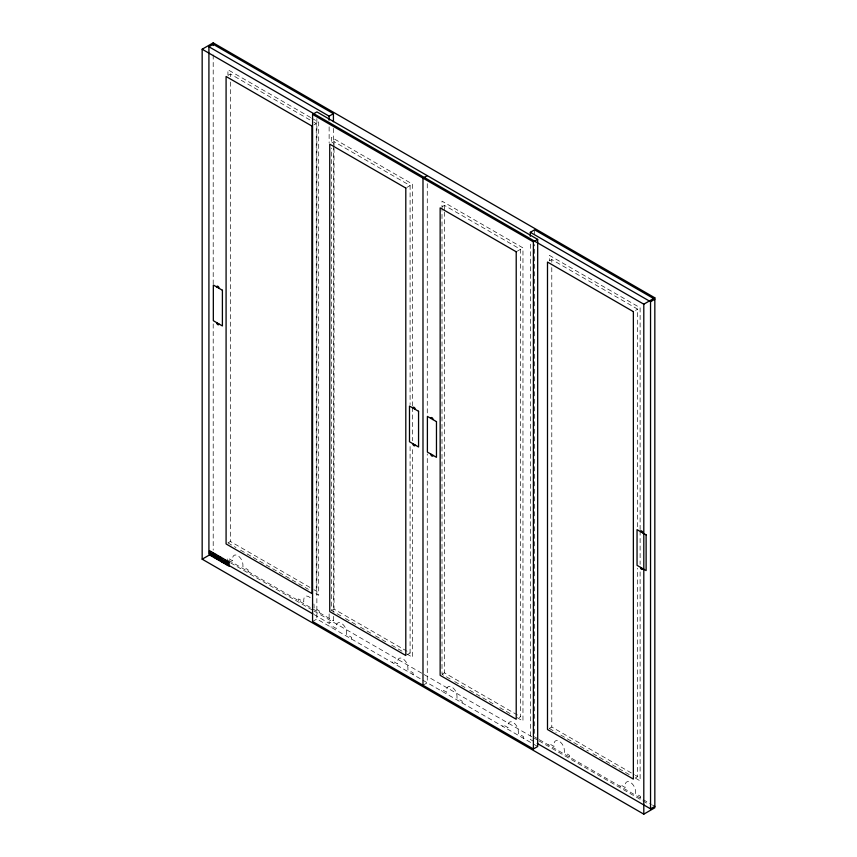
<?xml version="1.0" encoding="UTF-8"?>
<svg xmlns="http://www.w3.org/2000/svg" width="857" height="857" viewBox="0 0 857 857"><rect width="100%" height="100%" fill="white"/><g stroke="black" fill="none" stroke-linecap="round" stroke-linejoin="round"><path stroke-width="0.64" stroke-dasharray="4.29 3.21" d="M228.23 75.255L230.383 74.013L312.816 121.608M314.101 124.833L316.254 123.59L316.254 591.051L314.101 592.283M331.895 142.894L334.037 141.651L410.096 185.562L410.096 404.6M406.882 187.426L410.096 185.562M442.298 206.633L444.451 205.391L520.51 249.312L520.51 716.763L517.285 718.627M517.285 251.165L520.51 249.312M549.637 260.817L551.79 259.575L637.662 309.152L637.662 528.191M228.23 542.706L230.383 541.474L312.816 589.07M635.519 310.395L637.662 309.152M312.569 621.507L316.865 619.022L533.075 743.855M331.895 610.345L334.037 609.113L410.096 653.023L410.096 444.665M314.101 614.598L329.131 623.275L333.427 620.8L333.427 612.766M406.882 654.877L410.096 653.023M422.983 685.246L427.268 682.772L427.268 453.964M442.298 674.095L444.451 672.852L520.51 716.763M549.637 728.279L551.79 727.036L634.223 774.632M635.519 777.856L637.662 776.613L637.662 568.255M310.663 117.527L227.93 69.76L227.93 75.105M311.809 118.191L318.708 122.176L318.708 595.294L314.112 592.648M313.962 122.272L316.254 123.59M313.962 589.723L316.254 591.051M635.369 775.285L637.662 776.613M227.93 542.888L235.975 547.527M240.571 550.183L252.054 556.814M253.211 557.478L308.359 589.327M549.337 728.45L556.225 732.435M560.821 735.081L588.405 751.011M593.001 753.657L630.923 775.553M635.519 778.21L640.115 780.866L640.115 571.03M340.84 615.872L331.584 610.527L331.584 148.09M345.467 618.54L355.88 624.549M360.508 627.217L370.91 633.227M375.537 635.905L387.107 642.579M391.735 645.246L402.147 651.256M406.764 653.934L412.549 657.265L412.549 447.44M450.086 678.948L441.998 674.266L441.998 210.501M454.713 681.615L465.126 687.625M469.754 690.292L495.196 704.99M499.824 707.657L510.236 713.667M517.178 717.673L522.963 721.016L522.963 247.887L441.998 201.149L441.998 209.162M228.583 560.264L333.427 620.8M538.078 738.948L534.618 736.945L534.618 244.545M539.235 739.623L651.363 804.359M652.52 805.023L654.834 806.362M230.597 562.845L312.891 610.355M314.048 611.03L423.004 673.934M424.172 674.598L533.129 737.513M534.286 738.177L537.768 740.18M538.924 740.855L649.038 804.434M533.793 741.434L530.322 739.43L530.322 241.674M534.232 744.519L537.682 746.511M640.608 798.146L640.608 796.41L635.476 793.453L635.476 791.204A7.295 4.21 60 0 0 630.302 782.27A7.295 4.21 60 0 0 625.171 785.301L625.171 787.497L619.997 784.509L619.997 786.244M640.115 529.594L640.115 307.738L549.337 255.332L549.337 260.678M640.115 530.933L640.115 564.345M569.455 757.063L569.455 755.328L564.324 752.371L564.324 750.121A7.295 4.21 60 0 0 559.15 741.198A7.295 4.21 60 0 0 554.018 744.219L554.018 746.426L548.844 743.437L548.844 745.162M551.79 259.575L551.79 262.253M551.79 267.588L551.79 727.036M534.618 229.826L534.618 233.843M523.456 738.295L523.456 736.559L518.324 733.603L518.324 731.353A7.295 4.21 60 0 0 513.15 722.43A7.295 4.21 60 0 0 508.008 725.451L508.019 727.657L502.845 724.668L502.845 726.393M462.116 702.879L462.116 701.155L456.985 698.187L456.985 695.938A7.295 4.21 60 0 0 451.81 687.014A7.295 4.21 60 0 0 446.679 690.046L446.679 692.242L441.505 689.253L441.505 690.988M444.451 205.391L444.451 210.736M444.451 212.075L444.451 672.852M427.268 183.677L427.268 415.163M413.042 674.555L413.042 672.82L407.911 669.863L407.911 667.614A7.295 4.21 60 0 0 402.736 658.679A7.295 4.21 60 0 0 397.605 661.711L397.605 663.907L392.431 660.918L392.431 662.654M412.549 406.004L412.549 184.148L331.584 137.399L331.584 142.744M412.549 407.343L412.549 440.755M351.702 639.14L351.702 637.404L346.571 634.448L346.571 632.198A7.295 4.21 60 0 0 341.397 623.275A7.295 4.21 60 0 0 336.265 626.296L336.276 628.492L331.091 625.514L331.091 627.238M334.037 141.651L334.037 146.997M334.037 148.325L334.037 609.113M333.427 128.389L333.427 144.447M333.427 145.786L333.427 611.427M329.131 126.857L329.131 142.915M329.131 613.912L329.131 623.275M319.2 612.584L319.2 610.848L314.069 607.892L314.069 605.642A7.295 4.21 60 0 0 313.887 603.992M316.865 118.598L316.865 619.022M298.59 600.682L298.59 598.947L303.764 601.935L303.764 599.739A7.295 4.21 60 0 1 310.223 597.683M248.048 571.501L248.048 569.766L242.917 566.809L242.917 564.559A7.295 4.21 60 0 0 237.743 555.636A7.295 4.21 60 0 0 232.611 558.657L232.611 560.853L227.437 557.875L227.437 559.6M230.383 74.013L230.383 76.68M230.383 82.026L230.383 541.474M213.2 54.891L213.2 283.774M213.2 323.914L213.2 550.13"/><path stroke-width="1.29" d="M202.166 49.224L213.2 42.85L654.834 297.818L654.834 807.776L643.8 814.15L202.166 559.182L202.166 49.224L643.8 304.192L654.834 297.818M221.631 561.206L208.915 553.868L208.915 46.749L213.2 44.264L333.427 113.681L333.427 121.705M312.569 114.388L316.865 111.903L537.682 239.392L537.682 746.511L533.386 748.986L312.569 621.507L312.569 114.388L533.386 241.867L537.682 239.392M208.915 46.749L329.131 116.156L333.427 113.681M427.268 175.653L422.983 178.127L422.983 685.246M530.322 232.311L534.618 229.826L654.834 299.243L650.538 301.718L530.322 232.311L530.322 236.318M202.166 559.182L209.89 554.715M537.253 743.437L650.538 808.837L654.834 806.362M209.483 552.347L211.036 551.554M209.526 554.929L229.108 566.231L229.108 564.549L209.526 553.247L209.526 554.929L211.079 554.136M211.883 553.729L213.436 552.936M211.925 556.311L213.479 555.529M214.271 555.111L215.835 554.318M214.325 557.693L215.878 556.911M216.671 556.504L218.235 555.711M216.725 559.085L218.267 558.293M219.071 557.886L220.635 557.093M219.124 560.467L220.667 559.675M221.47 559.267L223.034 558.475M221.524 561.849L223.066 561.067M223.87 560.66L225.434 559.857M223.913 563.242L225.466 562.449M226.269 562.042L227.833 561.249M226.312 564.624L227.866 563.831M223.934 562.546L312.944 613.933M650.538 301.718L650.538 808.837M643.8 304.192L643.8 814.15M642.568 532.829C643.146 531.544 640.404 529.551 640.608 531.694M642.568 568.523C642.761 570.655 640.029 568.673 640.608 567.388M533.386 241.867L533.386 748.986M432.914 419.576C433.492 418.291 430.76 416.309 430.953 418.441M432.914 455.271C433.117 457.413 430.375 455.421 430.953 454.135M415.002 409.239C415.581 407.953 412.849 405.961 413.042 408.103M415.002 444.933C415.206 447.065 412.463 445.083 413.042 443.797M329.131 116.156L329.131 120.173M218.846 288.198C219.424 286.913 216.692 284.92 216.885 287.063M218.846 323.892C219.049 326.024 216.307 324.042 216.885 322.757M213.2 42.85L213.2 45.528M311.959 126.075L226.087 76.487L226.087 543.949L311.959 593.526L311.959 126.075M633.366 311.637L547.494 262.06L547.494 729.511L633.366 779.088L633.366 311.637M405.8 188.047L329.741 144.126L329.741 611.587L405.8 655.498L405.8 188.047M516.214 251.787L440.155 207.876L440.155 675.327L516.214 719.248L516.214 251.787M222.402 290.244L213.329 285.006L213.329 320.7L222.402 325.949L222.402 290.244M646.124 534.875L637.051 529.637L637.051 565.331L646.124 570.58L646.124 534.875M418.559 411.285L409.485 406.047L409.485 441.741L418.559 446.99L418.559 411.285M436.47 421.633L427.397 416.384L427.397 452.089L436.47 457.327L436.47 421.633M229.108 561.988L209.526 550.676L209.526 552.369L229.108 563.681L229.108 561.988"/></g></svg>
